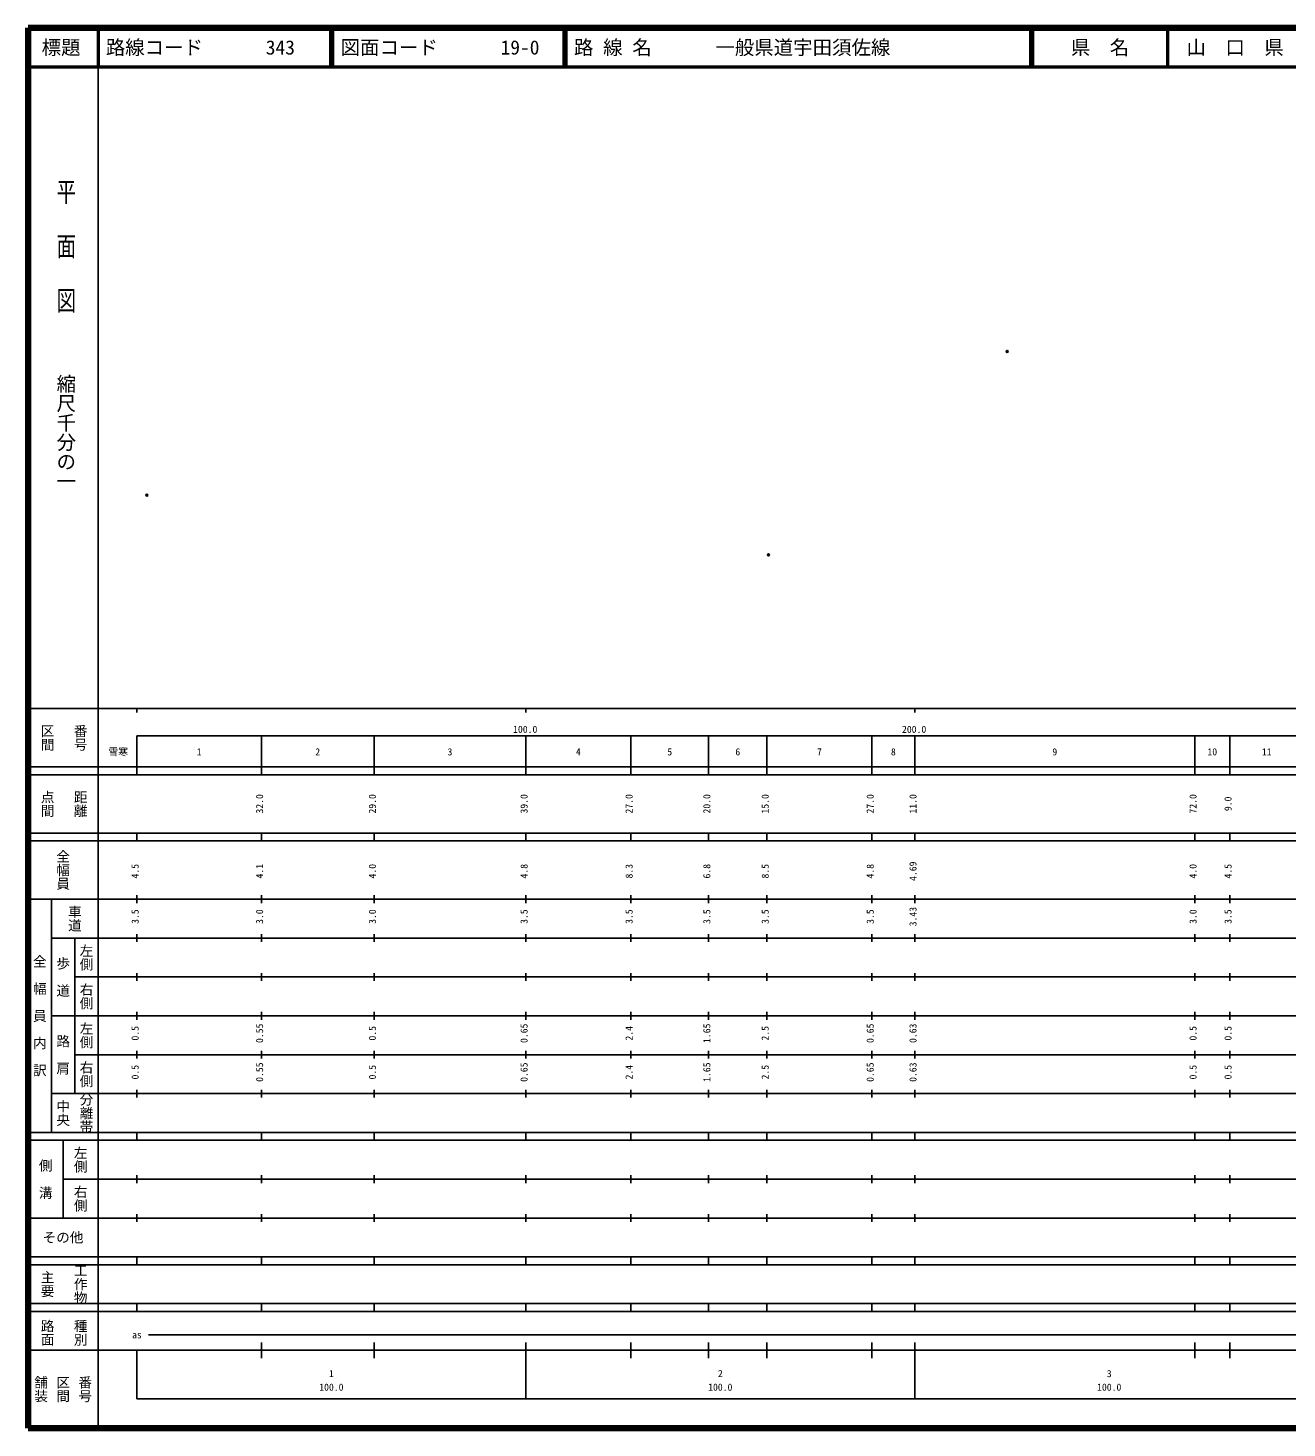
# Model space of a CAD drawing. Units: millimetres on the paper. Extents: x 40 to 680, y 20 to 380.
# Drawn here: x 40 to 363.7, y 20 to 380 of the extents above; entities that cross this region are included whole.
import ezdxf
from ezdxf.enums import TextEntityAlignment as Align

# ---------------------------------------------------------------- set-up
doc = ezdxf.new("R2010")
doc.units = ezdxf.units.MM
doc.header["$PDMODE"] = 32
doc.header["$PDSIZE"] = 0.5
doc.layers.add('M-OTRS', color=6, linetype='Continuous')
doc.layers.add('M-TTL-TXT', color=7, linetype='Continuous')
for name, color, linetype, lineweight in [('M-TTL', 2, 'Continuous', 140), ('M-TTL-BAND', 7, 'Continuous', 25), ('M-TTL-LINE', 7, 'Continuous', 50)]:
    doc.layers.add(name, color=color, linetype=linetype, lineweight=lineweight)
doc.styles.add('@ＭＳ ゴシック', font='')
doc.styles.add('ＭＳ ゴシック', font='')
doc.styles.get('@ＭＳ ゴシック').set_extended_font_data('@MS Gothic')
doc.styles.get('ＭＳ ゴシック').set_extended_font_data('MS Gothic')

msp = doc.modelspace()

# ---------------------------------------------------------------- linework, layer by layer
at = {"layer": 'M-OTRS'}
for p in [(291.761, 296.848), (70.587, 259.882), (230.381, 244.496)]:
    msp.add_point(p, dxfattribs=at)
at = {"layer": 'M-TTL'}
for p, q in [((40, 380), (40, 20)), ((680, 380), (40, 380)), ((40, 20), (680, 20))]:
    msp.add_line(p, q, dxfattribs=at)
at = {"layer": 'M-TTL-BAND'}
for p, q in [((58, 370), (58, 20)), ((40, 205), (579, 205)), ((68, 205), (68, 204)), ((168, 205), (168, 204)), ((268, 205), (268, 204)), ((68, 198), (579, 198)), ((68, 198), (68, 188)), ((100, 188), (100, 198)), ((129, 188), (129, 198)), ((168, 188), (168, 198)), ((195, 188), (195, 198)), ((215, 188), (215, 198)), ((230, 188), (230, 198)), ((257, 188), (257, 198)), ((268, 188), (268, 198)), ((340, 188), (340, 198)), ((349, 188), (349, 198)), ((40, 190), (579, 190)), ((40, 188), (579, 188)), ((40, 173), (579, 173)), ((68, 171), (68, 173)), ((100, 171), (100, 173)), ((129, 171), (129, 173)), ((168, 171), (168, 173)), ((195, 171), (195, 173)), ((215, 171), (215, 173)), ((230, 171), (230, 173)), ((257, 171), (257, 173)), ((268, 171), (268, 173)), ((340, 171), (340, 173)), ((349, 171), (349, 173)), ((40, 171), (579, 171)), ((40, 156), (579, 156)), ((46, 96), (46, 156)), ((68, 155), (68, 157)), ((100, 155), (100, 157)), ((129, 155), (129, 157)), ((168, 155), (168, 157)), ((195, 155), (195, 157)), ((215, 155), (215, 157)), ((230, 155), (230, 157)), ((257, 155), (257, 157)), ((268, 155), (268, 157)), ((340, 155), (340, 157)), ((349, 155), (349, 157)), ((46, 146), (579, 146)), ((52, 146), (52, 106)), ((68, 145), (68, 147)), ((100, 145), (100, 147)), ((129, 145), (129, 147)), ((168, 145), (168, 147)), ((195, 145), (195, 147)), ((215, 145), (215, 147)), ((230, 145), (230, 147)), ((257, 145), (257, 147)), ((268, 145), (268, 147)), ((340, 145), (340, 147)), ((349, 145), (349, 147)), ((68, 135), (68, 137)), ((100, 135), (100, 137)), ((129, 135), (129, 137)), ((168, 135), (168, 137)), ((195, 135), (195, 137)), ((215, 135), (215, 137)), ((230, 135), (230, 137)), ((257, 135), (257, 137)), ((268, 135), (268, 137)), ((340, 135), (340, 137)), ((349, 135), (349, 137)), ((52, 136), (579, 136)), ((46, 126), (579, 126)), ((68, 125), (68, 127)), ((100, 125), (100, 127)), ((129, 125), (129, 127)), ((168, 125), (168, 127)), ((195, 125), (195, 127)), ((215, 125), (215, 127)), ((230, 125), (230, 127)), ((257, 125), (257, 127)), ((268, 125), (268, 127)), ((340, 125), (340, 127)), ((349, 125), (349, 127)), ((52, 116), (579, 116)), ((68, 115), (68, 117)), ((100, 115), (100, 117)), ((129, 115), (129, 117)), ((168, 115), (168, 117)), ((195, 115), (195, 117)), ((215, 115), (215, 117)), ((230, 115), (230, 117)), ((257, 115), (257, 117)), ((268, 115), (268, 117)), ((340, 115), (340, 117)), ((349, 115), (349, 117)), ((46, 106), (579, 106)), ((68, 105), (68, 107)), ((100, 105), (100, 107)), ((129, 105), (129, 107)), ((168, 105), (168, 107)), ((195, 105), (195, 107)), ((215, 105), (215, 107)), ((230, 105), (230, 107)), ((257, 105), (257, 107)), ((268, 105), (268, 107)), ((340, 105), (340, 107)), ((349, 105), (349, 107)), ((40, 96), (579, 96)), ((40, 94), (579, 94)), ((49, 94), (49, 74)), ((68, 94), (68, 96)), ((100, 94), (100, 96)), ((129, 94), (129, 96)), ((168, 94), (168, 96)), ((195, 94), (195, 96)), ((215, 94), (215, 96)), ((230, 94), (230, 96)), ((257, 94), (257, 96)), ((268, 94), (268, 96)), ((340, 94), (340, 96)), ((349, 94), (349, 96)), ((49, 84), (579, 84)), ((68, 83), (68, 85)), ((100, 83), (100, 85)), ((129, 83), (129, 85)), ((168, 83), (168, 85)), ((195, 83), (195, 85)), ((215, 83), (215, 85)), ((230, 83), (230, 85)), ((257, 83), (257, 85)), ((268, 83), (268, 85)), ((340, 83), (340, 85)), ((349, 83), (349, 85)), ((40, 74), (579, 74)), ((68, 73), (68, 75)), ((100, 73), (100, 75)), ((129, 73), (129, 75)), ((168, 73), (168, 75)), ((195, 73), (195, 75)), ((215, 73), (215, 75)), ((230, 73), (230, 75)), ((257, 73), (257, 75)), ((268, 73), (268, 75)), ((340, 73), (340, 75)), ((349, 73), (349, 75)), ((40, 64), (579, 64)), ((40, 62), (579, 62)), ((68, 62), (68, 64)), ((100, 62), (100, 64)), ((129, 62), (129, 64)), ((168, 62), (168, 64)), ((195, 62), (195, 64)), ((215, 62), (215, 64)), ((230, 62), (230, 64)), ((257, 62), (257, 64)), ((268, 62), (268, 64)), ((340, 62), (340, 64)), ((349, 62), (349, 64)), ((40, 52), (579, 52)), ((68, 50), (68, 52)), ((100, 50), (100, 52)), ((129, 50), (129, 52)), ((168, 50), (168, 52)), ((195, 50), (195, 52)), ((215, 50), (215, 52)), ((230, 50), (230, 52)), ((257, 50), (257, 52)), ((268, 50), (268, 52)), ((340, 50), (340, 52)), ((349, 50), (349, 52)), ((40, 50), (579, 50)), ((71, 44), (565, 44)), ((40, 40), (579, 40)), ((68, 40), (68, 27.5)), ((100, 38), (100, 42)), ((129, 38), (129, 42)), ((168, 27.5), (168, 42)), ((195, 38), (195, 42)), ((215, 38), (215, 42)), ((230, 38), (230, 42)), ((257, 38), (257, 42)), ((268, 27.5), (268, 42)), ((340, 38), (340, 42)), ((349, 38), (349, 42)), ((68, 27.5), (579, 27.5))]:
    msp.add_line(p, q, dxfattribs=at)
at = {"layer": 'M-TTL-LINE'}
for p, q in [((58, 380), (58, 370)), ((117.75, 380), (117.75, 370)), ((118.25, 380), (118.25, 370)), ((177.75, 380), (177.75, 370)), ((178.25, 380), (178.25, 370)), ((297.75, 380), (297.75, 370)), ((298.25, 380), (298.25, 370)), ((333, 380), (333, 370)), ((40, 370), (680, 370))]:
    msp.add_line(p, q, dxfattribs=at)

# ---------------------------------------------------------------- texts
at = {"layer": 'M-TTL-BAND', "style": '@ＭＳ ゴシック', "width": 1.4}
msp.add_text('平  面  図', height=3.666, rotation=270, dxfattribs=at).set_placement((49.777, 306.475), align=Align.MIDDLE_RIGHT)
at = {"layer": 'M-TTL-BAND', "style": '@ＭＳ ゴシック'}
msp.add_text('縮尺千分の一', height=3.666, rotation=270, dxfattribs=at).set_placement((49.777, 261.03), align=Align.MIDDLE_RIGHT)
for s, p in [('区間', (45, 197.5)), ('番号', (53.5, 197.5)), ('点間', (45, 180.5)), ('距離', (53.5, 180.5)), ('全幅員', (49, 163.5)), ('車道', (52, 151)), ('左側', (55, 141)), ('全\u3000幅\u3000員\u3000内\u3000訳', (43, 126)), ('歩\u3000道', (49, 136)), ('右側', (55, 131)), ('左側', (55, 121)), ('路\u3000肩', (49, 116)), ('右側', (55, 111)), ('分離帯', (55, 101)), ('中央', (49, 101)), ('左側', (53.5, 89)), ('側\u3000溝', (44.5, 84)), ('右側', (53.5, 79)), ('工作物', (53.5, 57)), ('主要', (45, 57)), ('路面', (45, 44.5)), ('種別', (53.5, 44.5)), ('舗装', (43.333, 30)), ('区間', (49, 30)), ('番号', (54.667, 30))]:
    msp.add_text(s, height=2.566, rotation=270, dxfattribs=at).set_placement(p, align=Align.MIDDLE_CENTER)
at = {"layer": 'M-TTL-BAND', "style": 'ＭＳ ゴシック'}
for s, p in [('100.0', (167.844, 198.195)), ('200.0', (267.844, 198.195)), ('雪寒', (63.186, 192.405)), ('1', (84, 192.405)), ('2', (114.5, 192.405)), ('3', (148.5, 192.405)), ('4', (181.5, 192.405)), ('5', (205, 192.405)), ('6', (222.5, 192.405)), ('7', (243.5, 192.405)), ('8', (262.5, 192.405)), ('9', (304, 192.405)), ('10', (344.5, 192.405)), ('11', (358.5, 192.405)), ('as', (68, 42.5)), ('1', (118, 32.523)), ('2', (218, 32.523)), ('3', (318, 32.523)), ('100.0', (118, 29.033)), ('100.0', (218, 29.033)), ('100.0', (318, 29.033))]:
    msp.add_text(s, height=1.833, dxfattribs=at).set_placement(p, align=Align.BOTTOM_CENTER)
for s, p in [('32.0', (101, 180.5)), ('29.0', (130, 180.5)), ('39.0', (169, 180.5)), ('27.0', (196, 180.5)), ('20.0', (216, 180.5)), ('15.0', (231, 180.5)), ('27.0', (258, 180.5)), ('11.0', (269, 180.5)), ('72.0', (341, 180.5)), ('9.0', (350, 180.5)), ('4.5', (69, 163.174)), ('4.1', (101, 163.174)), ('4.0', (130, 163.174)), ('4.8', (169, 163.174)), ('8.3', (196, 163.174)), ('6.8', (216, 163.174)), ('8.5', (231, 163.174)), ('4.8', (258, 163.174)), ('4.69', (269, 163.174)), ('4.0', (341, 163.174)), ('4.5', (350, 163.174)), ('3.5', (69, 151.5)), ('3.0', (101, 151.5)), ('3.0', (130, 151.5)), ('3.5', (169, 151.5)), ('3.5', (196, 151.5)), ('3.5', (216, 151.5)), ('3.5', (231, 151.5)), ('3.5', (258, 151.5)), ('3.43', (269, 151.5)), ('3.0', (341, 151.5)), ('3.5', (350, 151.5)), ('0.5', (69, 121.5)), ('0.55', (101, 121.5)), ('0.5', (130, 121.5)), ('0.65', (169, 121.5)), ('2.4', (196, 121.5)), ('1.65', (216, 121.5)), ('2.5', (231, 121.5)), ('0.65', (258, 121.5)), ('0.63', (269, 121.5)), ('0.5', (341, 121.5)), ('0.5', (350, 121.5)), ('0.5', (69, 111.5)), ('0.55', (101, 111.5)), ('0.5', (130, 111.5)), ('0.65', (169, 111.5)), ('2.4', (196, 111.5)), ('1.65', (216, 111.5)), ('2.5', (231, 111.5)), ('0.65', (258, 111.5)), ('0.63', (269, 111.5)), ('0.5', (341, 111.5)), ('0.5', (350, 111.5))]:
    msp.add_text(s, height=1.833, rotation=90, dxfattribs=at).set_placement(p, align=Align.BOTTOM_CENTER)
msp.add_text('その他', height=2.566, dxfattribs=at).set_placement((49, 69), align=Align.MIDDLE_CENTER)
at = {"layer": 'M-TTL-TXT', "style": 'ＭＳ ゴシック'}
for s, p in [('標題', (48.5, 375)), ('県\u3000名', (315.625, 375)), ('山\u3000口\u3000県', (350.375, 375))]:
    msp.add_text(s, height=3.666, dxfattribs=at).set_placement(p, align=Align.MIDDLE_CENTER)
for s, p in [('路線コード', (60, 375)), ('343', (101.142, 375)), ('図面コード', (120.38, 375)), ('19-0', (161.521, 375)), ('路 線 名', (180.38, 375)), ('一般県道宇田須佐線', (216.734, 375))]:
    msp.add_text(s, height=3.666, dxfattribs=at).set_placement(p, align=Align.MIDDLE_LEFT)

doc.saveas('drawing.dxf')
